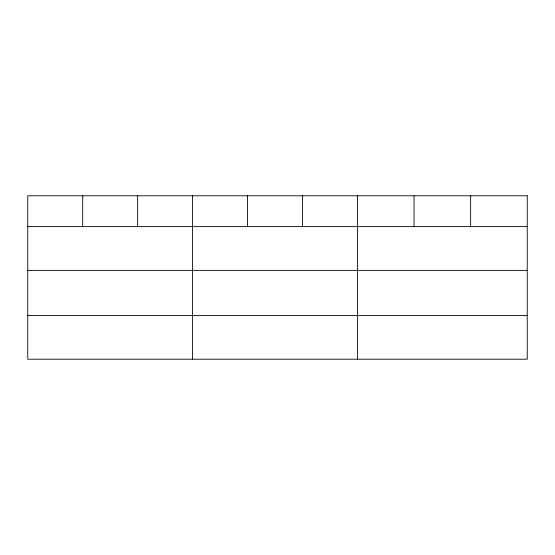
<?xml version="1.0" encoding="UTF-8"?>
<svg xmlns="http://www.w3.org/2000/svg" width="555" height="555" viewBox="0 0 555 555"><rect width="100%" height="100%" fill="white"/><g stroke="black" fill="none" stroke-linecap="round" stroke-linejoin="round"><path stroke-width="0.83" d="M27.75 226.627L527.25 226.627M27.75 270.375L527.25 270.375M27.75 315.455L527.25 315.455M470.64 195.79L470.64 226.627M414.03 195.79L414.03 226.627M357.42 195.79L357.42 359.21M302.475 195.79L302.475 226.627M247.53 195.79L247.53 226.627M192.585 195.79L192.585 359.21M137.64 195.79L137.64 226.627M82.695 195.79L82.695 226.627M527.25 195.79L27.75 195.79L27.75 359.21L527.25 359.21L527.25 195.79"/></g></svg>
